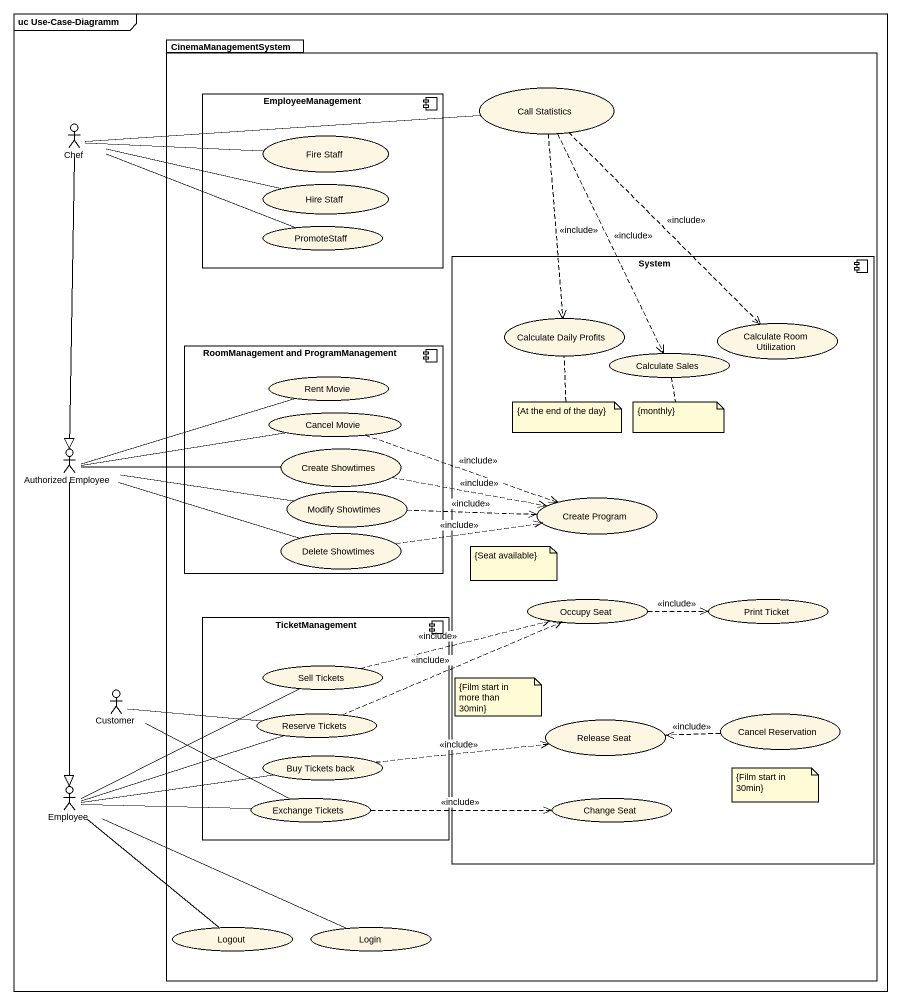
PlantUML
@startuml
mainframe uc Use-Case-Diagramm
package CinemaManagementSystem {
  component EmployeeManagement {
    usecase "Fire Staff" as Fire_Staff
    usecase "Hire Staff" as Hire_Staff
    usecase PromoteStaff
  }
  usecase "Call Statistics" as Call_Statistics
  component System {
    usecase "Calculate Daily Profits" as Calculate_Daily_Profits
    usecase "Calculate Room Utilization" as Calculate_Room_Utilization
    usecase "Calculate Sales" as Calculate_Sales
    usecase "Create Program" as Create_Program
    usecase "Occupy Seat" as Occupy_Seat
    usecase "Print Ticket" as Print_Ticket
    usecase "Cancel Reservation" as Cancel_Reservation
    usecase "Release Seat" as Release_Seat
    usecase "Change Seat" as Change_Seat
  }
  component "RoomManagement and ProgramManagement" as RoomManagement_and {
    usecase "Rent Movie" as Rent_Movie
    usecase "Cancel Movie" as Cancel_Movie
    usecase "Create Showtimes" as Create_Showtimes
    usecase "Modify Showtimes" as Modify_Showtimes
    usecase "Delete Showtimes" as Delete_Showtimes
  }
  component TicketManagement {
    usecase "Sell Tickets" as Sell_Tickets
    usecase "Reserve Tickets" as Reserve_Tickets
    usecase "Buy Tickets back" as Buy_Tickets_back
    usecase "Exchange Tickets" as Exchange_Tickets
  }
  usecase Logout
  usecase Login
}
actor Chef
actor "Authorized Employee" as Authorized_Employee
actor Customer
actor Employee
Call_Statistics ..> Calculate_Daily_Profits : <<include>>
Call_Statistics ..> Calculate_Room_Utilization : <<include>>
Call_Statistics ..> Calculate_Sales : <<include>>
Chef -right- Call_Statistics
Chef -right- Fire_Staff
Chef -right- Hire_Staff
Chef -right- PromoteStaff
Chef --|> Authorized_Employee
Cancel_Movie .right.> Create_Program : <<include>>
Authorized_Employee -right- Rent_Movie
Authorized_Employee -right- Cancel_Movie
Authorized_Employee -right- Create_Showtimes
Authorized_Employee -right- Modify_Showtimes
Authorized_Employee -right- Delete_Showtimes
Authorized_Employee --|> Employee
Create_Showtimes .right.> Create_Program : <<include>>
Modify_Showtimes .right.> Create_Program : <<include>>
Delete_Showtimes .right.> Create_Program : <<include>>
Occupy_Seat .right.> Print_Ticket : <<include>>
Sell_Tickets .right.> Occupy_Seat : <<include>>
Customer -right- Reserve_Tickets
Customer -right- Exchange_Tickets
Reserve_Tickets .right.> Occupy_Seat : <<include>>
Cancel_Reservation .left.> Release_Seat : <<include>>
Buy_Tickets_back .right.> Release_Seat : <<include>>
Employee -right- Sell_Tickets
Employee -right- Reserve_Tickets
Employee -right- Buy_Tickets_back
Employee -right- Exchange_Tickets
Employee -right- Login
Exchange_Tickets .right.> Change_Seat : <<include>>
Logout -up- Employee
note bottom of Calculate_Daily_Profits : {At the end of the day}
note bottom of Calculate_Sales : {monthly}
note as N3
  {Seat available}
end note
note as N4
  {Film start in more than 30min}
end note
note as N5
  {Film start in 30min}
end note
@enduml
